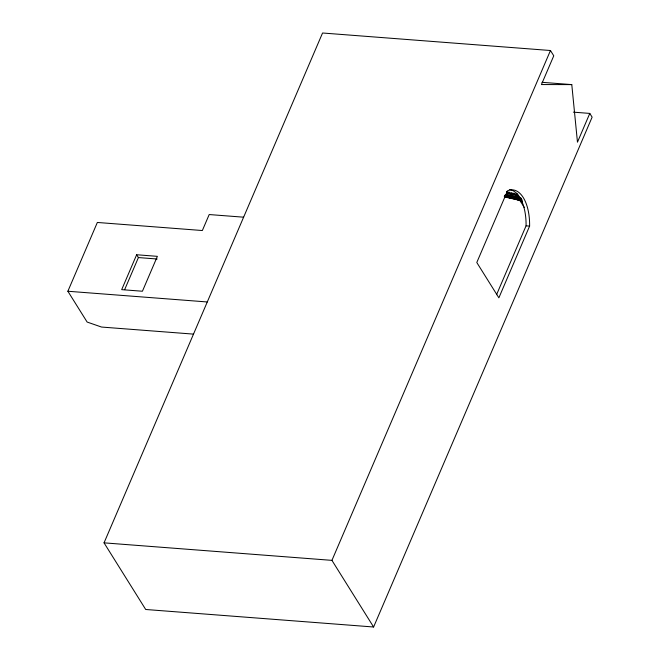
<?xml version="1.0" encoding="UTF-8"?>
<svg xmlns="http://www.w3.org/2000/svg" width="660" height="660" viewBox="0 0 660 660"><rect width="100%" height="100%" fill="white"/><g stroke="black" fill="none" stroke-linecap="round" stroke-linejoin="round"><path stroke-width="0.99" d="M193.363 334.108L101.533 327.046L87.136 322.055L67.873 291.25L97.35 222.461L202.348 230.53L209.195 214.549L243.639 217.189M136.645 254.752L121.688 289.649L142.42 291.241L157.377 256.344L136.645 254.752L138.41 257.565L157.162 259.009M124.657 289.633L138.41 257.565M589.792 113.413L592.127 117.15L373.609 627L145.703 609.485L104.041 542.85L322.558 33L550.465 50.515L553.765 55.803L541.439 84.554L571.783 84.604L577.467 142.164L589.792 113.413L573.367 112.15M373.609 627L331.939 560.365L550.465 50.515M506.17 195.038L506.36 194.601L509.396 195.764L509.578 195.327L520.674 198.297L504.883 197.084M520.831 199.501L512.935 198.891L513.125 198.454L516.161 199.617L522.085 200.071M517.712 193.933L517.151 195.253L516.104 193.57L515.542 194.89L514.495 193.215L513.934 194.527L512.886 192.852L512.317 194.164L511.269 192.489L510.708 193.801L509.66 192.126L509.099 193.438L508.052 191.763L507.482 193.075L506.434 191.4M516.161 199.617L516.351 199.18L517.77 199.98L521.722 200.277M517.77 199.98L517.96 199.535L520.096 200.739L522.068 200.887M496.551 294.707L526.069 225.827A39.526 19.808 -85.6 0 0 509.66 189.659M529.609 226.099L498.869 297.817L476.792 262.507L507.532 190.789A39.526 19.808 -85.6 0 1 529.609 226.099L526.069 225.827M542.009 82.319L571.783 84.604M505.634 195.022L508.596 195.253M504.817 195.179L507.779 195.401M505.444 195.459L510.832 195.896M504.545 195.657L511.005 196.127M504.718 195.88L514.049 196.622M504.356 196.094L514.231 196.853M515.666 196.985L517.638 197.134M504.446 196.358L515.839 197.208M504.619 196.589L517.448 197.571M510.007 197.026L512.96 197.249M518.884 197.703L520.856 197.86M504.257 196.795L519.057 197.934M521.293 198.586L506.492 197.447L506.682 197.01L508.101 197.802L520.93 198.792M521.557 199.081L509.718 198.165L509.899 197.728L511.327 198.528L521.194 199.287M514.544 199.254L521.903 199.84M520.616 201.572L522.588 201.729M67.873 291.25L207.24 301.958M104.041 542.85L331.939 560.365M518.785 196.754L517.737 195.079L517.176 196.391L516.128 194.716L515.559 196.028L514.511 194.353L513.95 195.673L512.903 193.999L512.341 195.31L511.294 193.636L510.733 194.947L509.677 193.273L509.116 194.584L508.068 192.91L507.507 194.221L506.459 192.547M520.096 200.739L524.263 207.413"/></g></svg>
